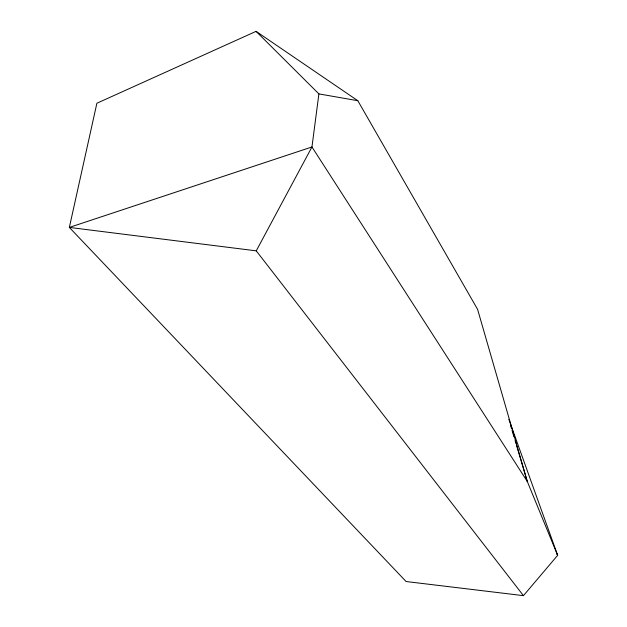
<?xml version="1.0" encoding="UTF-8"?>
<svg xmlns="http://www.w3.org/2000/svg" width="627" height="627" viewBox="0 0 627 627"><rect width="100%" height="100%" fill="white"/><g stroke="black" fill="none" stroke-linecap="round" stroke-linejoin="round"><path stroke-width="0.94" d="M523.451 595.65L406.108 581.527L69.346 227.421L96.887 103.243L256.075 31.35L318.892 93.901L311.956 146.969L256.255 250.847L523.451 595.65L557.654 555.326L508.826 419.275M256.255 250.847L69.346 227.421L311.956 146.969L527.268 481.411L557.654 555.326L556.368 552.693M318.892 93.901L357.821 100.72L477.586 309.338L527.268 481.411L516.476 445.248M256.075 31.35L357.821 100.72M510.66 425.78L511.491 428.562M512.04 430.42L513.983 436.909M515.088 440.616L515.919 443.399"/></g></svg>
